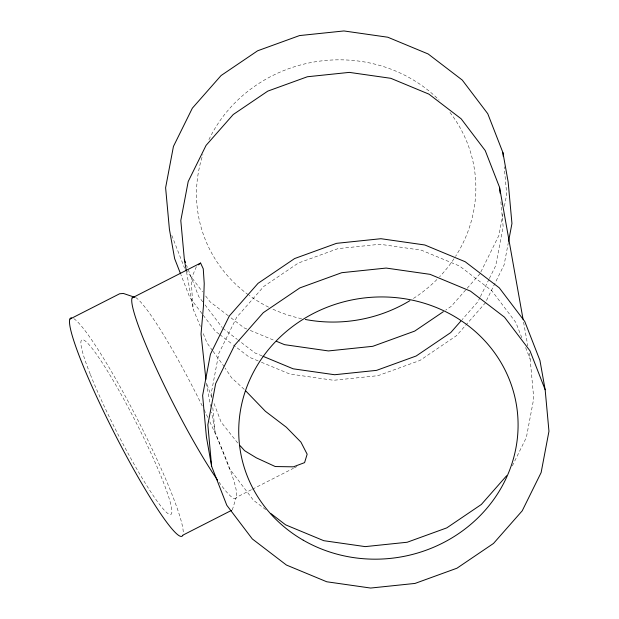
<?xml version="1.0" encoding="UTF-8"?>
<svg xmlns="http://www.w3.org/2000/svg" width="619" height="619" viewBox="0 0 619 619"><rect width="100%" height="100%" fill="white"/><g stroke="black" fill="none" stroke-linecap="round" stroke-linejoin="round"><path stroke-width="0.46" stroke-dasharray="3.1 2.32" d="M502.984 213.857L498.891 235.452L480.398 272.863M504.408 206.351L506.721 194.149L504.214 166.782M508.392 242.277L504.121 264.808L485.203 303.07L456.489 335.691L419.937 360.451L378.031 375.663L333.626 380.29L289.754 374.015L259.044 361.264M232.295 509.971L236.226 497.444L251.608 489.614M196.378 266.681L191.194 278.867L192.238 296.609L193.213 309.299L200.332 326.352M480.004 297.453L477.876 301.755L462.099 319.683M480.429 296.586L488.94 279.37M489.366 278.511L495.749 265.597L503.146 226.569L500.872 201.693M512.323 465.89L526.367 437.478L533.764 398.45L530.174 359.221L528.827 351.623M479.973 273.714L451.259 306.335L445.695 310.104M252.459 489.18L293.476 468.281M294.334 467.848L296.896 466.54M246.795 328.999L244.165 327.908L229.007 316.309M250.3 330.453L273.993 340.288M262.108 355.917L255.013 352.977L238.145 340.063M258.162 360.9L249.387 357.264L233.479 345.085M228.249 315.729L210.073 301.817L204.85 294.93M222.809 328.325L237.379 339.475M219.087 334.074L215.296 331.173L202.552 314.351M219.846 334.647L232.721 344.504M265.69 509.599L253.419 500.206L229.332 468.421L215.01 431.66L211.512 412.037M244.188 389.305L231.63 377.853L225.084 368.011M237.696 442.972L221.076 422.065L213.547 402.203M185.731 269.698L202.537 291.874M202.73 301.84L198.714 296.54L186.489 265.156M205.028 304.865L222.229 327.575M201.972 313.585L189.801 297.522L180.841 274.534M212.487 350.509L206.97 342.895L202.777 332.442M213.044 351.267L224.078 366.494M521.794 337.703L515.851 322.46L491.765 290.675L459.553 266.023L421.415 250.192L379.95 244.265L337.989 248.637L298.381 263.013L263.833 286.411L236.69 317.245L218.817 353.403L211.419 392.431L211.946 398.172M525.632 347.569L530.174 359.221M171.819 235.444L184.57 268.166M211.837 397.692L206.491 382.991M523.581 322.19L527.806 345.928M186.551 271.927L193.213 309.299M206.351 383.068L210.514 406.428M212.82 407.743L215.01 431.66M209.841 421.818A113.06 12.403 63 0 1 218.762 481.799M135.677 297.515A113.06 12.403 63 0 1 202.854 407.201M204.077 409.724A113.06 12.403 63 0 1 208.224 418.374M449.959 112.434A139.956 130.833 -10.1 0 1 455.561 256.367M454.006 258.75A139.956 130.833 -10.1 0 1 439.622 276.755M436.913 279.54A139.956 130.833 -10.1 0 1 413.136 298.644M301.592 318.7A139.956 130.833 -10.1 0 1 271.981 308.773M268.584 307.14A139.956 130.833 -10.1 0 1 249.124 295.364M248.351 294.799A139.956 130.833 -10.1 0 1 202.931 154.495M208.92 139.646A139.956 130.833 -10.1 0 1 439.103 100.085M73.785 318.646A122.477 13.44 63 0 1 138.23 420.781A122.477 13.44 63 0 1 183.224 533.338M90.389 374.588A97.964 10.747 63 0 0 168.469 513.917A97.964 10.747 63 0 0 120.279 392.879A97.964 10.747 63 0 0 90.389 374.588"/><path stroke-width="0.93" d="M508.57 241.34L511.952 223.505L508.153 181.986L502.922 152.622L487.757 113.71L462.261 80.068L428.17 53.977L387.811 37.225L343.932 30.95L299.526 35.577L257.62 50.789L221.068 75.549L192.354 108.17L173.436 146.432L165.613 187.735L169.405 229.254L174.635 258.61L180.493 273.644M460.83 321.114L450.733 332.589L416.185 355.987L376.576 370.363L334.616 374.735L293.151 368.808L262.998 356.289M506.597 475.787L481.35 504.47L446.802 527.868L407.194 542.244L365.233 546.616L323.768 540.689L285.63 524.858L271.06 513.708M198.482 264.87L200.579 263.052L203.256 268.801L204.231 283.541L203.434 306.266L201.036 334.113L205.895 379.308M443.312 311.721L414.707 331.095L372.8 346.307L328.403 350.934L284.523 344.659L276.623 341.379M70.04 319.033L119.622 293.77L123.405 293.46L134.834 297.298M132.218 297.878L200.579 263.052M182.721 535.226L231.444 510.404M245.503 390.666L265.404 411.295L286.357 427.242L300.935 442.136L307.148 454.199L304.587 462.625L293.406 466.827L275.246 466.54L256.398 457.867L244.598 450.686L240.211 445.773M523.07 319.334L499.556 187.34L485.234 150.579L461.147 118.794L428.936 94.142L390.798 78.311L349.333 72.384L307.372 76.756L267.764 91.132L233.216 114.53L206.081 145.364L188.199 181.522L180.802 220.55L184.392 259.779L186.389 270.99M545.161 389.746L529.996 350.834L504.5 317.183L470.409 291.092L430.043 274.341L386.171 268.066L341.765 272.693L299.859 287.905L263.307 312.665L234.593 345.286L215.675 383.548L207.845 424.851L211.644 466.378L226.809 505.29L252.304 538.932L286.396 565.023L326.762 581.775L370.634 588.05L415.04 583.423L456.946 568.211L493.498 543.451L522.212 510.83L541.13 472.568L548.96 431.265L545.161 389.746L539.93 360.39L524.765 321.478L499.27 287.827L465.179 261.736L424.812 244.985L380.94 238.71L336.535 243.337L294.629 258.549L258.077 283.309L229.363 315.93L210.445 354.192L202.622 395.495L206.413 437.014L211.644 466.378M184.392 259.779L185.437 262.471M502.922 152.622L503.27 156.398M499.556 187.34L500.082 193.082M217.532 480.05A113.06 12.403 63 0 1 158.789 373.899A113.06 12.403 63 0 1 132.157 297.747M409.886 300.672A139.956 130.833 -10.1 0 1 305.337 319.466M182.783 535.358A122.477 13.44 63 0 1 115.444 435.265A122.477 13.44 63 0 1 71.409 317.833M303.256 540.201A139.956 130.833 -10.1 0 0 517.948 430.832A139.956 130.833 -10.1 0 0 314.003 313.144A139.956 130.833 -10.1 0 0 303.256 540.201"/></g></svg>
